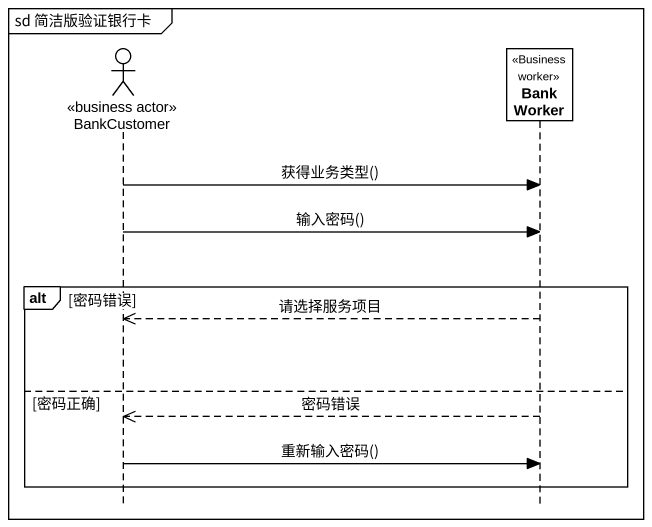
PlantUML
@startuml
mainframe sd 简洁版验证银行卡
hide footbox
actor BankCustomer <<business actor>>
participant BankWorker <<Business worker>>

BankCustomer -> BankWorker : 获得业务类型()
BankCustomer -> BankWorker : 输入密码()
alt 密码错误
  BankWorker -->> BankCustomer : 请选择服务项目
else 密码正确
  BankWorker -->> BankCustomer : 密码错误
  BankCustomer -> BankWorker : 重新输入密码()
end
@enduml
